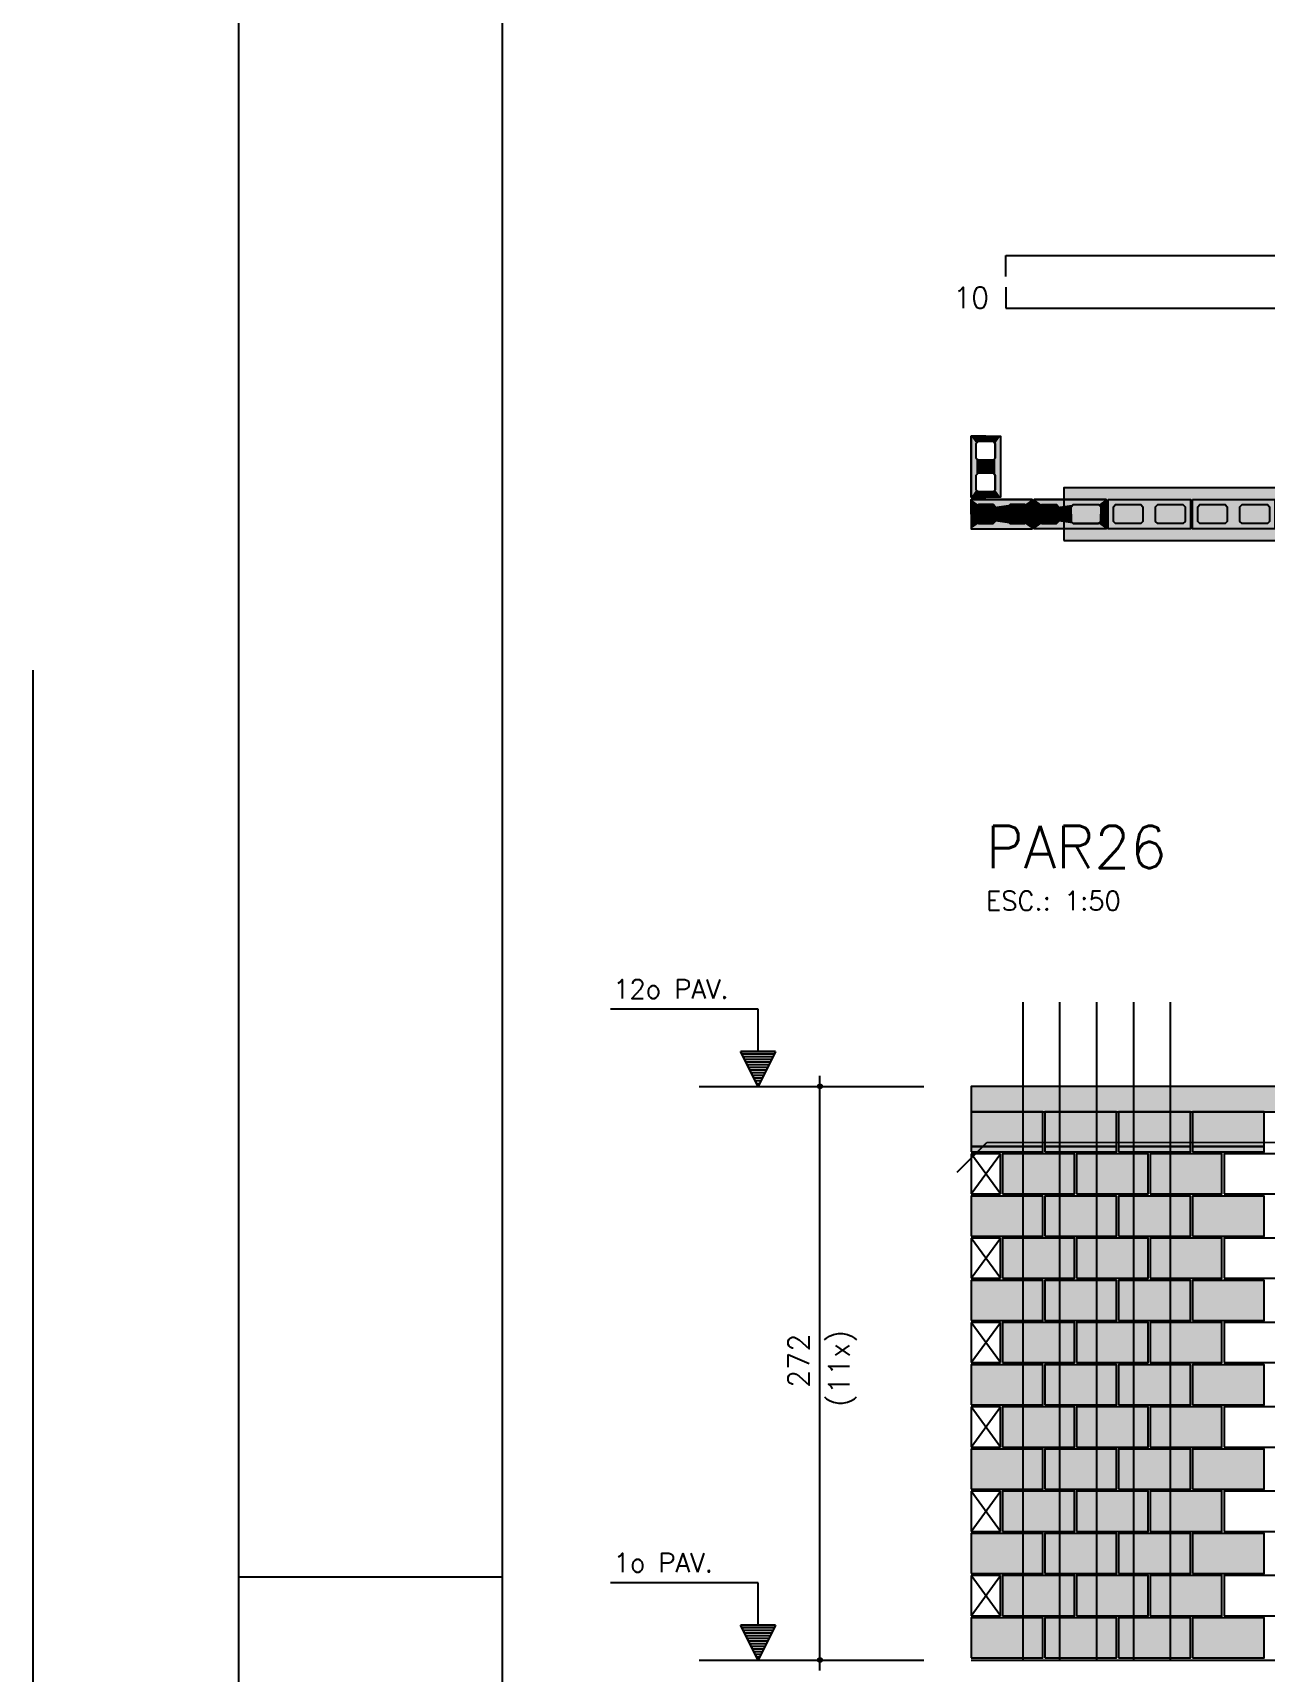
# Model space of a CAD drawing. Extents: x -2 to 121, y -2 to 61.
# Drawn here: x -1.95 to 9.74, y 13.95 to 29.49 of the extents above; entities that cross this region are included whole.
import ezdxf

# ---------------------------------------------------------------- set-up
doc = ezdxf.new("R2010")
doc.units = 0
doc.header["$MEASUREMENT"] = 0
doc.linetypes.add('ESTILO_TQS_0001', pattern=[0.45, 0.3, -0.15])
doc.linetypes.add('HIDDEN', pattern=[0.375, 0.25, -0.125])
doc.layers.get('Defpoints').update_dxf_attribs({"linetype": 'CONTINUOUS'})
for name, color, linetype in [('ARQ_FOLHA', 7, 'CONTINUOUS'), ('PENA_01', 1, 'CONTINUOUS'), ('PENA_02', 2, 'CONTINUOUS'), ('PENA_03', 3, 'CONTINUOUS'), ('PENA_05', 5, 'CONTINUOUS'), ('PENA_06', 6, 'CONTINUOUS'), ('PENA_09', 254, 'CONTINUOUS'), ('PENA_11', 252, 'CONTINUOUS'), ('PENA_21', 100, 'CONTINUOUS'), ('PENA_23', 50, 'CONTINUOUS'), ('PENA_27', 21, 'CONTINUOUS')]:
    doc.layers.add(name, color=color, linetype=linetype)
doc.styles.get("Standard").update_dxf_attribs({"font": 'ROMANS.SHX'})

msp = doc.modelspace()

# ---------------------------------------------------------------- linework, layer by layer
at = {"layer": 'ARQ_FOLHA', "color": 1}
msp.add_line((2.5, 14.847503), (0, 14.847503), dxfattribs=at)
for points in [[(0, -0.002497), (118.9, -0.002497), (118.9, 59.397503), (0, 59.397503)], [(2.5, 0.997503), (117.9, 0.997503), (117.9, 58.397503), (2.5, 58.397503)]]:
    msp.add_lwpolyline(points, close=True, dxfattribs=at)
at = {"layer": 'Defpoints', "color": 8, "linetype": 'HIDDEN', "ltscale": 100}
msp.add_lwpolyline([(-1.95, 60.947503), (-1.95, -1.552497), (120.85, -1.552497), (120.85, 60.947503)], close=True, dxfattribs=at)
at = {"layer": 'PENA_01', "linetype": 'Continuous'}
for p, q in [((4.369278, 19.501725), (6.500141, 19.501725)), ((6.947634, 18.931725), (7.627634, 18.931725)), ((7.647634, 18.931725), (8.327634, 18.931725)), ((8.347634, 18.931725), (9.027634, 18.931725)), ((9.047634, 18.931725), (9.727634, 18.931725)), ((4.369278, 14.061725), (6.500141, 14.061725))]:
    msp.add_line(p, q, dxfattribs=at)
at = {"layer": 'PENA_01', "linetype": 'ESTILO_TQS_0001'}
for points in [[(7.017785, 25.438774), (6.997785, 25.458774), (6.997785, 25.598774), (7.017785, 25.618774), (7.157785, 25.618774), (7.177785, 25.598774), (7.177785, 25.458774), (7.157785, 25.438774), (7.017785, 25.438774)], [(7.017785, 25.138774), (6.997785, 25.158774), (6.997785, 25.298774), (7.017785, 25.318774), (7.157785, 25.318774), (7.177785, 25.298774), (7.177785, 25.158774), (7.157785, 25.138774), (7.017785, 25.138774)], [(7.177785, 24.998694), (7.157785, 25.018694), (7.017785, 25.018694), (6.997785, 24.998694), (6.997785, 24.858694), (7.017785, 24.838694), (7.157785, 24.838694), (7.177785, 24.858694), (7.177785, 24.998694)], [(7.477785, 24.998694), (7.457785, 25.018694), (7.317785, 25.018694), (7.297785, 24.998694), (7.297785, 24.858694), (7.317785, 24.838694), (7.457785, 24.838694), (7.477785, 24.858694), (7.477785, 24.998694)]]:
    msp.add_lwpolyline(points, dxfattribs=at)
at = {"layer": 'PENA_01', "linetype": 'Continuous'}
for points in [[(7.617785, 25.018694), (7.757785, 25.018694), (7.777785, 24.998694), (7.777785, 24.858694), (7.757785, 24.838694), (7.617785, 24.838694), (7.597785, 24.858694), (7.597785, 24.998694), (7.617785, 25.018694)], [(7.917785, 25.018694), (8.157785, 25.018694), (8.177785, 24.998694), (8.177785, 24.858694), (8.157785, 24.838694), (7.917785, 24.838694), (7.897785, 24.858694), (7.897785, 24.998694), (7.917785, 25.018694)], [(8.297785, 24.998694), (8.317785, 25.018694), (8.557785, 25.018694), (8.577785, 24.998694), (8.577785, 24.858694), (8.557785, 24.838694), (8.317785, 24.838694), (8.297785, 24.858694), (8.297785, 24.998694)], [(8.697785, 24.998694), (8.717785, 25.018694), (8.957785, 25.018694), (8.977785, 24.998694), (8.977785, 24.858694), (8.957785, 24.838694), (8.717785, 24.838694), (8.697785, 24.858694), (8.697785, 24.998694)], [(9.097785, 24.998694), (9.117785, 25.018694), (9.357785, 25.018694), (9.377785, 24.998694), (9.377785, 24.858694), (9.357785, 24.838694), (9.117785, 24.838694), (9.097785, 24.858694), (9.097785, 24.998694)], [(9.497785, 24.998694), (9.517785, 25.018694), (9.757785, 25.018694), (9.777785, 24.998694), (9.777785, 24.858694), (9.757785, 24.838694), (9.517785, 24.838694), (9.497785, 24.858694), (9.497785, 24.998694)]]:
    msp.add_lwpolyline(points, dxfattribs=at)
at = {"layer": 'PENA_02', "linetype": 'Continuous'}
for p, q in [((7.227634, 18.861725), (6.947634, 18.861725)), ((6.947634, 18.861725), (6.947634, 18.481725)), ((7.227634, 18.481725), (7.227634, 18.861725)), ((6.947634, 18.481725), (7.227634, 18.481725)), ((7.227634, 18.061725), (6.947634, 18.061725)), ((6.947634, 18.061725), (6.947634, 17.681725)), ((7.227634, 17.681725), (7.227634, 18.061725)), ((6.947634, 17.681725), (7.227634, 17.681725)), ((7.227634, 17.261725), (6.947634, 17.261725)), ((6.947634, 17.261725), (6.947634, 16.881725)), ((7.227634, 16.881725), (7.227634, 17.261725)), ((6.947634, 16.881725), (7.227634, 16.881725)), ((7.227634, 16.461725), (6.947634, 16.461725)), ((6.947634, 16.461725), (6.947634, 16.081725)), ((7.227634, 16.081725), (7.227634, 16.461725)), ((6.947634, 16.081725), (7.227634, 16.081725)), ((7.227634, 15.661725), (6.947634, 15.661725)), ((6.947634, 15.661725), (6.947634, 15.281725)), ((7.227634, 15.281725), (7.227634, 15.661725)), ((6.947634, 15.281725), (7.227634, 15.281725)), ((7.227634, 14.861725), (6.947634, 14.861725)), ((6.947634, 14.861725), (6.947634, 14.481725)), ((7.227634, 14.481725), (7.227634, 14.861725)), ((6.947634, 14.481725), (7.227634, 14.481725)), ((6.947634, 14.061725), (28.727634, 14.061725))]:
    msp.add_line(p, q, dxfattribs=at)
for points in [[(6.947785, 25.088774), (6.947785, 25.668774), (7.227785, 25.668774), (7.227785, 25.088774), (6.947785, 25.088774)], [(7.527785, 25.068694), (6.947785, 25.068694), (6.947785, 24.788694), (7.527785, 24.788694), (7.527785, 25.068694)], [(7.547785, 25.068694), (8.227785, 25.068694), (8.227785, 24.788694), (7.547785, 24.788694), (7.547785, 25.068694)], [(8.247785, 25.068694), (9.027785, 25.068694), (9.027785, 24.788694), (8.247785, 24.788694), (8.247785, 25.068694)], [(9.047785, 25.068694), (9.827785, 25.068694), (9.827785, 24.788694), (9.047785, 24.788694), (9.047785, 25.068694)], [(6.947634, 19.261725), (28.727634, 19.261725), (28.727634, 19.501725), (6.947634, 19.501725), (6.947634, 19.261725)], [(6.947634, 18.881725), (7.627634, 18.881725), (7.627634, 19.261725), (6.947634, 19.261725), (6.947634, 18.881725)], [(7.647634, 18.881725), (8.327634, 18.881725), (8.327634, 19.261725), (7.647634, 19.261725), (7.647634, 18.881725)], [(8.347634, 18.881725), (9.027634, 18.881725), (9.027634, 19.261725), (8.347634, 19.261725), (8.347634, 18.881725)], [(9.047634, 18.881725), (9.727634, 18.881725), (9.727634, 19.261725), (9.047634, 19.261725), (9.047634, 18.881725)], [(7.247634, 18.481725), (7.927634, 18.481725), (7.927634, 18.861725), (7.247634, 18.861725), (7.247634, 18.481725)], [(7.947634, 18.481725), (8.627634, 18.481725), (8.627634, 18.861725), (7.947634, 18.861725), (7.947634, 18.481725)], [(8.647634, 18.481725), (9.327634, 18.481725), (9.327634, 18.861725), (8.647634, 18.861725), (8.647634, 18.481725)], [(9.347634, 18.481725), (10.127634, 18.481725), (10.127634, 18.861725), (9.347634, 18.861725), (9.347634, 18.481725)], [(6.947634, 18.081725), (7.627634, 18.081725), (7.627634, 18.461725), (6.947634, 18.461725), (6.947634, 18.081725)], [(7.647634, 18.081725), (8.327634, 18.081725), (8.327634, 18.461725), (7.647634, 18.461725), (7.647634, 18.081725)], [(8.347634, 18.081725), (9.027634, 18.081725), (9.027634, 18.461725), (8.347634, 18.461725), (8.347634, 18.081725)], [(9.047634, 18.081725), (9.727634, 18.081725), (9.727634, 18.461725), (9.047634, 18.461725), (9.047634, 18.081725)], [(7.247634, 17.681725), (7.927634, 17.681725), (7.927634, 18.061725), (7.247634, 18.061725), (7.247634, 17.681725)], [(7.947634, 17.681725), (8.627634, 17.681725), (8.627634, 18.061725), (7.947634, 18.061725), (7.947634, 17.681725)], [(8.647634, 17.681725), (9.327634, 17.681725), (9.327634, 18.061725), (8.647634, 18.061725), (8.647634, 17.681725)], [(9.347634, 17.681725), (10.127634, 17.681725), (10.127634, 18.061725), (9.347634, 18.061725), (9.347634, 17.681725)], [(6.947634, 17.281725), (7.627634, 17.281725), (7.627634, 17.661725), (6.947634, 17.661725), (6.947634, 17.281725)], [(7.647634, 17.281725), (8.327634, 17.281725), (8.327634, 17.661725), (7.647634, 17.661725), (7.647634, 17.281725)], [(8.347634, 17.281725), (9.027634, 17.281725), (9.027634, 17.661725), (8.347634, 17.661725), (8.347634, 17.281725)], [(9.047634, 17.281725), (9.727634, 17.281725), (9.727634, 17.661725), (9.047634, 17.661725), (9.047634, 17.281725)], [(7.247634, 16.881725), (7.927634, 16.881725), (7.927634, 17.261725), (7.247634, 17.261725), (7.247634, 16.881725)], [(7.947634, 16.881725), (8.627634, 16.881725), (8.627634, 17.261725), (7.947634, 17.261725), (7.947634, 16.881725)], [(8.647634, 16.881725), (9.327634, 16.881725), (9.327634, 17.261725), (8.647634, 17.261725), (8.647634, 16.881725)], [(9.347634, 16.881725), (10.127634, 16.881725), (10.127634, 17.261725), (9.347634, 17.261725), (9.347634, 16.881725)], [(6.947634, 16.481725), (7.627634, 16.481725), (7.627634, 16.861725), (6.947634, 16.861725), (6.947634, 16.481725)], [(7.647634, 16.481725), (8.327634, 16.481725), (8.327634, 16.861725), (7.647634, 16.861725), (7.647634, 16.481725)], [(8.347634, 16.481725), (9.027634, 16.481725), (9.027634, 16.861725), (8.347634, 16.861725), (8.347634, 16.481725)], [(9.047634, 16.481725), (9.727634, 16.481725), (9.727634, 16.861725), (9.047634, 16.861725), (9.047634, 16.481725)], [(7.247634, 16.081725), (7.927634, 16.081725), (7.927634, 16.461725), (7.247634, 16.461725), (7.247634, 16.081725)], [(7.947634, 16.081725), (8.627634, 16.081725), (8.627634, 16.461725), (7.947634, 16.461725), (7.947634, 16.081725)], [(8.647634, 16.081725), (9.327634, 16.081725), (9.327634, 16.461725), (8.647634, 16.461725), (8.647634, 16.081725)], [(9.347634, 16.081725), (10.127634, 16.081725), (10.127634, 16.461725), (9.347634, 16.461725), (9.347634, 16.081725)], [(6.947634, 15.681725), (7.627634, 15.681725), (7.627634, 16.061725), (6.947634, 16.061725), (6.947634, 15.681725)], [(7.647634, 15.681725), (8.327634, 15.681725), (8.327634, 16.061725), (7.647634, 16.061725), (7.647634, 15.681725)], [(8.347634, 15.681725), (9.027634, 15.681725), (9.027634, 16.061725), (8.347634, 16.061725), (8.347634, 15.681725)], [(9.047634, 15.681725), (9.727634, 15.681725), (9.727634, 16.061725), (9.047634, 16.061725), (9.047634, 15.681725)], [(7.247634, 15.281725), (7.927634, 15.281725), (7.927634, 15.661725), (7.247634, 15.661725), (7.247634, 15.281725)], [(7.947634, 15.281725), (8.627634, 15.281725), (8.627634, 15.661725), (7.947634, 15.661725), (7.947634, 15.281725)], [(8.647634, 15.281725), (9.327634, 15.281725), (9.327634, 15.661725), (8.647634, 15.661725), (8.647634, 15.281725)], [(9.347634, 15.281725), (10.127634, 15.281725), (10.127634, 15.661725), (9.347634, 15.661725), (9.347634, 15.281725)], [(6.947634, 14.881725), (7.627634, 14.881725), (7.627634, 15.261725), (6.947634, 15.261725), (6.947634, 14.881725)], [(7.647634, 14.881725), (8.327634, 14.881725), (8.327634, 15.261725), (7.647634, 15.261725), (7.647634, 14.881725)], [(8.347634, 14.881725), (9.027634, 14.881725), (9.027634, 15.261725), (8.347634, 15.261725), (8.347634, 14.881725)], [(9.047634, 14.881725), (9.727634, 14.881725), (9.727634, 15.261725), (9.047634, 15.261725), (9.047634, 14.881725)], [(7.247634, 14.481725), (7.927634, 14.481725), (7.927634, 14.861725), (7.247634, 14.861725), (7.247634, 14.481725)], [(7.947634, 14.481725), (8.627634, 14.481725), (8.627634, 14.861725), (7.947634, 14.861725), (7.947634, 14.481725)], [(8.647634, 14.481725), (9.327634, 14.481725), (9.327634, 14.861725), (8.647634, 14.861725), (8.647634, 14.481725)], [(9.347634, 14.481725), (10.127634, 14.481725), (10.127634, 14.861725), (9.347634, 14.861725), (9.347634, 14.481725)], [(6.947634, 14.081725), (7.627634, 14.081725), (7.627634, 14.461725), (6.947634, 14.461725), (6.947634, 14.081725)], [(7.647634, 14.081725), (8.327634, 14.081725), (8.327634, 14.461725), (7.647634, 14.461725), (7.647634, 14.081725)], [(8.347634, 14.081725), (9.027634, 14.081725), (9.027634, 14.461725), (8.347634, 14.461725), (8.347634, 14.081725)], [(9.047634, 14.081725), (9.727634, 14.081725), (9.727634, 14.461725), (9.047634, 14.461725), (9.047634, 14.081725)]]:
    msp.add_lwpolyline(points, dxfattribs=at)
for centre, radius in [((5.515424, 19.501725), 0.02), ((5.515424, 19.501725), 0.01), ((5.515424, 14.061725), 0.02), ((5.515424, 14.061725), 0.01)]:
    msp.add_circle(centre, radius, dxfattribs=at)
at = {"layer": 'PENA_03', "linetype": 'Continuous'}
for p, q in [((4.928276, 20.233591), (3.528276, 20.233591)), ((4.928276, 19.833591), (4.928276, 20.233591)), ((4.929676, 19.833591), (4.929676, 20.234991)), ((4.928976, 19.501725), (4.763044, 19.833591)), ((4.763044, 19.833591), (4.928276, 19.833591)), ((4.928976, 19.504847), (4.7653, 19.832199)), ((5.092652, 19.832199), (4.7653, 19.832199)), ((5.082145, 19.808063), (4.775807, 19.808063)), ((5.069381, 19.782535), (4.788572, 19.782535)), ((5.056617, 19.757007), (4.801336, 19.757007)), ((5.094909, 19.833591), (4.928976, 19.501725)), ((5.092652, 19.8322), (4.928976, 19.504847)), ((4.929676, 19.833591), (5.094909, 19.833591)), ((5.043852, 19.731479), (4.8141, 19.731479)), ((5.031088, 19.70595), (4.826864, 19.70595)), ((5.018324, 19.680422), (4.839628, 19.680422)), ((5.00556, 19.654894), (4.852392, 19.654894)), ((4.992796, 19.629366), (4.865156, 19.629366)), ((4.980032, 19.603838), (4.87792, 19.603838)), ((5.515424, 13.961193), (5.515424, 19.601725)), ((4.967268, 19.57831), (4.890684, 19.57831)), ((4.954504, 19.552781), (4.903448, 19.552781)), ((4.94174, 19.527253), (4.916212, 19.527253)), ((6.947634, 18.481725), (7.227634, 18.861725)), ((7.227634, 18.481725), (6.947634, 18.861725)), ((6.947634, 17.681725), (7.227634, 18.061725)), ((7.227634, 17.681725), (6.947634, 18.061725)), ((6.947634, 16.881725), (7.227634, 17.261725)), ((7.227634, 16.881725), (6.947634, 17.261725)), ((6.947634, 16.081725), (7.227634, 16.461725)), ((7.227634, 16.081725), (6.947634, 16.461725)), ((6.947634, 15.281725), (7.227634, 15.661725)), ((7.227634, 15.281725), (6.947634, 15.661725)), ((4.928276, 14.793591), (3.528276, 14.793591)), ((4.928276, 14.393591), (4.928276, 14.793591)), ((4.929676, 14.393591), (4.929676, 14.794991)), ((6.947634, 14.481725), (7.227634, 14.861725)), ((7.227634, 14.481725), (6.947634, 14.861725)), ((4.928976, 14.061725), (4.763044, 14.393591)), ((4.763044, 14.393591), (4.928276, 14.393591)), ((4.928976, 14.064847), (4.7653, 14.392199)), ((5.092652, 14.392199), (4.7653, 14.392199)), ((5.082145, 14.368063), (4.775807, 14.368063)), ((5.069381, 14.342535), (4.788572, 14.342535)), ((5.056617, 14.317007), (4.801336, 14.317007)), ((5.094909, 14.393591), (4.928976, 14.061725)), ((5.092652, 14.3922), (4.928976, 14.064847)), ((4.929676, 14.393591), (5.094909, 14.393591)), ((5.043852, 14.291479), (4.8141, 14.291479)), ((5.031088, 14.26595), (4.826864, 14.26595)), ((5.018324, 14.240422), (4.839628, 14.240422)), ((5.00556, 14.214894), (4.852392, 14.214894)), ((4.992796, 14.189366), (4.865156, 14.189366)), ((4.980032, 14.163838), (4.87792, 14.163838)), ((4.967268, 14.13831), (4.890684, 14.13831)), ((4.954504, 14.112781), (4.903448, 14.112781)), ((4.94174, 14.087253), (4.916212, 14.087253))]:
    msp.add_line(p, q, dxfattribs=at)
for points in [[(7.157785, 25.018694), (7.177785, 24.998694), (7.177785, 24.858694), (7.157785, 24.838694), (7.017785, 24.838694), (6.997785, 24.858694), (6.997785, 24.998694), (7.017785, 25.018694), (7.157785, 25.018694)], [(7.457785, 25.018694), (7.477785, 24.998694), (7.477785, 24.858694), (7.457785, 24.838694), (7.317785, 24.838694), (7.297785, 24.858694), (7.297785, 24.998694), (7.317785, 25.018694), (7.457785, 25.018694)], [(7.757913, 25.018694), (7.777913, 24.998694), (7.777913, 24.858694), (7.757913, 24.838694), (7.617913, 24.838694), (7.597913, 24.858694), (7.597913, 24.998694), (7.617913, 25.018694), (7.757913, 25.018694)]]:
    msp.add_lwpolyline(points, dxfattribs=at)
for centre in [(7.087785, 24.928694), (7.387785, 24.928694), (7.687913, 24.928694)]:
    msp.add_circle(centre, 0.04, dxfattribs=at)
for points in [[(7.127785, 24.928694), (7.067785, 24.963335), (7.050197, 24.942375)], [(7.127785, 24.928694), (7.050197, 24.942375), (7.050197, 24.915013)], [(7.127785, 24.928694), (7.050197, 24.915013), (7.067785, 24.894053)], [(7.127785, 24.928694), (7.094731, 24.968086), (7.067785, 24.963335)], [(7.127785, 24.928694), (7.067785, 24.894053), (7.094731, 24.889302)], [(7.127785, 24.928694), (7.118427, 24.954405), (7.094731, 24.968086)], [(7.127785, 24.928694), (7.094731, 24.889302), (7.118427, 24.902982)], [(7.127785, 24.928694), (7.118427, 24.902982), (7.127785, 24.928694)], [(7.427785, 24.928694), (7.367785, 24.963335), (7.350197, 24.942375)], [(7.427785, 24.928694), (7.350197, 24.942375), (7.350197, 24.915013)], [(7.427785, 24.928694), (7.350197, 24.915013), (7.367785, 24.894053)], [(7.427785, 24.928694), (7.394731, 24.968086), (7.367785, 24.963335)], [(7.427785, 24.928694), (7.367785, 24.894053), (7.394731, 24.889302)], [(7.427785, 24.928694), (7.418427, 24.954405), (7.394731, 24.968086)], [(7.427785, 24.928694), (7.394731, 24.889302), (7.418427, 24.902982)], [(7.427785, 24.928694), (7.418427, 24.902982), (7.427785, 24.928694)], [(7.727913, 24.928694), (7.667913, 24.963335), (7.650325, 24.942375)], [(7.727913, 24.928694), (7.650325, 24.942375), (7.650325, 24.915013)], [(7.727913, 24.928694), (7.650325, 24.915013), (7.667913, 24.894053)], [(7.727913, 24.928694), (7.694859, 24.968086), (7.667913, 24.963335)], [(7.727913, 24.928694), (7.667913, 24.894053), (7.694859, 24.889302)], [(7.727913, 24.928694), (7.718555, 24.954405), (7.694859, 24.968086)], [(7.727913, 24.928694), (7.694859, 24.889302), (7.718555, 24.902982)], [(7.727913, 24.928694), (7.718555, 24.902982), (7.727913, 24.928694)]]:
    msp.add_solid(points, dxfattribs=at)
at = {"layer": 'PENA_05', "linetype": 'Continuous'}
for p, q in [((7.277785, 27.180293), (7.277785, 27.380293)), ((7.277785, 27.380293), (18.987785, 27.380293)), ((7.277785, 27.080293), (7.277785, 26.880293)), ((7.277785, 26.880293), (18.987785, 26.880293)), ((6.815821, 18.688153), (7.098664, 18.970996)), ((7.098664, 18.970996), (18.773652, 18.971421))]:
    msp.add_line(p, q, dxfattribs=at)
for points in [[(7.437634, 20.301725), (7.437634, 14.061725)], [(7.787634, 20.301725), (7.787634, 14.061725)], [(8.137634, 20.301725), (8.137634, 14.061725)], [(8.487634, 20.301725), (8.487634, 14.061725)], [(8.837634, 20.301725), (8.837634, 14.061725)]]:
    msp.add_lwpolyline(points, dxfattribs=at)
at = {"layer": 'PENA_09', "linetype": 'Continuous'}
for points in [[(6.947634, 18.931725), (7.627634, 18.931725), (7.627634, 19.261725), (6.947634, 19.261725), (6.947634, 18.931725)], [(7.647634, 18.931725), (8.327634, 18.931725), (8.327634, 19.261725), (7.647634, 19.261725), (7.647634, 18.931725)], [(8.347634, 18.931725), (9.027634, 18.931725), (9.027634, 19.261725), (8.347634, 19.261725), (8.347634, 18.931725)], [(9.047634, 18.931725), (9.727634, 18.931725), (9.727634, 19.261725), (9.047634, 19.261725), (9.047634, 18.931725)]]:
    msp.add_lwpolyline(points, dxfattribs=at)
for points in [[(6.947634, 18.931725), (7.627634, 18.931725), (7.627634, 19.261725)], [(6.947634, 18.931725), (7.627634, 19.261725), (6.947634, 19.261725)], [(6.947634, 18.931725), (6.947634, 19.261725), (6.947634, 18.931725)], [(7.647634, 18.931725), (8.327634, 18.931725), (8.327634, 19.261725)], [(7.647634, 18.931725), (8.327634, 19.261725), (7.647634, 19.261725)], [(7.647634, 18.931725), (7.647634, 19.261725), (7.647634, 18.931725)], [(8.347634, 18.931725), (9.027634, 18.931725), (9.027634, 19.261725)], [(8.347634, 18.931725), (9.027634, 19.261725), (8.347634, 19.261725)], [(8.347634, 18.931725), (8.347634, 19.261725), (8.347634, 18.931725)], [(9.047634, 18.931725), (9.727634, 18.931725), (9.727634, 19.261725)], [(9.047634, 18.931725), (9.727634, 19.261725), (9.047634, 19.261725)], [(9.047634, 18.931725), (9.047634, 19.261725), (9.047634, 18.931725)]]:
    msp.add_solid(points, dxfattribs=at)
at = {"layer": 'PENA_11', "linetype": 'Continuous'}
for points in [[(7.157785, 25.018694), (7.017785, 24.838694), (6.997785, 24.858694)], [(7.157785, 25.018694), (6.997785, 24.858694), (6.997785, 24.998694)], [(7.157785, 25.018694), (6.997785, 24.998694), (7.017785, 25.018694)], [(7.157785, 25.018694), (7.157785, 24.838694), (7.017785, 24.838694)], [(7.157785, 25.018694), (7.017785, 25.018694), (7.157785, 25.018694)], [(7.157785, 25.018694), (7.177785, 24.998694), (7.177785, 24.858694)], [(7.157785, 25.018694), (7.177785, 24.858694), (7.157785, 24.838694)], [(7.457785, 25.018694), (7.317785, 24.838694), (7.297785, 24.858694)], [(7.457785, 25.018694), (7.297785, 24.858694), (7.297785, 24.998694)], [(7.457785, 25.018694), (7.297785, 24.998694), (7.317785, 25.018694)], [(7.457785, 25.018694), (7.457785, 24.838694), (7.317785, 24.838694)], [(7.457785, 25.018694), (7.317785, 25.018694), (7.457785, 25.018694)], [(7.457785, 25.018694), (7.477785, 24.998694), (7.477785, 24.858694)], [(7.457785, 25.018694), (7.477785, 24.858694), (7.457785, 24.838694)], [(7.757913, 25.018694), (7.617913, 24.838694), (7.597913, 24.858694)], [(7.757913, 25.018694), (7.597913, 24.858694), (7.597913, 24.998694)], [(7.757913, 25.018694), (7.597913, 24.998694), (7.617913, 25.018694)], [(7.757913, 25.018694), (7.757913, 24.838694), (7.617913, 24.838694)], [(7.757913, 25.018694), (7.617913, 25.018694), (7.757913, 25.018694)], [(7.757913, 25.018694), (7.777913, 24.998694), (7.777913, 24.858694)], [(7.757913, 25.018694), (7.777913, 24.858694), (7.757913, 24.838694)], [(6.947634, 19.261725), (28.727634, 19.261725), (28.727634, 19.501725)], [(6.947634, 19.261725), (28.727634, 19.501725), (6.947634, 19.501725)], [(6.947634, 19.261725), (6.947634, 19.501725), (6.947634, 19.261725)]]:
    msp.add_solid(points, dxfattribs=at)
at = {"layer": 'PENA_21', "linetype": 'Continuous'}
for points in [[(7.547785, 24.928694), (7.597785, 24.928694), (7.597785, 24.998694), (7.617785, 25.018694), (7.757785, 25.018694), (7.777785, 24.998694), (7.777785, 24.928694), (7.897785, 24.928694), (7.897785, 24.998694), (7.917785, 25.018694), (8.157785, 25.018694), (8.177785, 24.998694), (8.177785, 24.928694), (8.227785, 24.928694), (8.227785, 25.068694), (7.547785, 25.068694), (7.547785, 24.928694)], [(7.547785, 24.928694), (7.597785, 24.928694), (7.597785, 24.858694), (7.617785, 24.838694), (7.757785, 24.838694), (7.777785, 24.858694), (7.777785, 24.928694), (7.897785, 24.928694), (7.897785, 24.858694), (7.917785, 24.838694), (8.157785, 24.838694), (8.177785, 24.858694), (8.177785, 24.928694), (8.227785, 24.928694), (8.227785, 24.788694), (7.547785, 24.788694), (7.547785, 24.928694)], [(6.947634, 18.881725), (7.627634, 18.881725), (7.627634, 18.931725), (6.947634, 18.931725), (6.947634, 18.881725)], [(7.247634, 18.481725), (7.927634, 18.481725), (7.927634, 18.861725), (7.247634, 18.861725), (7.247634, 18.481725)], [(7.647634, 18.881725), (8.327634, 18.881725), (8.327634, 18.931725), (7.647634, 18.931725), (7.647634, 18.881725)], [(7.947634, 18.481725), (8.627634, 18.481725), (8.627634, 18.861725), (7.947634, 18.861725), (7.947634, 18.481725)], [(8.347634, 18.881725), (9.027634, 18.881725), (9.027634, 18.931725), (8.347634, 18.931725), (8.347634, 18.881725)], [(8.647634, 18.481725), (9.327634, 18.481725), (9.327634, 18.861725), (8.647634, 18.861725), (8.647634, 18.481725)], [(9.047634, 18.881725), (9.727634, 18.881725), (9.727634, 18.931725), (9.047634, 18.931725), (9.047634, 18.881725)], [(6.947634, 18.081725), (7.627634, 18.081725), (7.627634, 18.461725), (6.947634, 18.461725), (6.947634, 18.081725)], [(7.647634, 18.081725), (8.327634, 18.081725), (8.327634, 18.461725), (7.647634, 18.461725), (7.647634, 18.081725)], [(8.347634, 18.081725), (9.027634, 18.081725), (9.027634, 18.461725), (8.347634, 18.461725), (8.347634, 18.081725)], [(9.047634, 18.081725), (9.727634, 18.081725), (9.727634, 18.461725), (9.047634, 18.461725), (9.047634, 18.081725)], [(7.247634, 17.681725), (7.927634, 17.681725), (7.927634, 18.061725), (7.247634, 18.061725), (7.247634, 17.681725)], [(7.947634, 17.681725), (8.627634, 17.681725), (8.627634, 18.061725), (7.947634, 18.061725), (7.947634, 17.681725)], [(8.647634, 17.681725), (9.327634, 17.681725), (9.327634, 18.061725), (8.647634, 18.061725), (8.647634, 17.681725)], [(6.947634, 17.281725), (7.627634, 17.281725), (7.627634, 17.661725), (6.947634, 17.661725), (6.947634, 17.281725)], [(7.647634, 17.281725), (8.327634, 17.281725), (8.327634, 17.661725), (7.647634, 17.661725), (7.647634, 17.281725)], [(8.347634, 17.281725), (9.027634, 17.281725), (9.027634, 17.661725), (8.347634, 17.661725), (8.347634, 17.281725)], [(9.047634, 17.281725), (9.727634, 17.281725), (9.727634, 17.661725), (9.047634, 17.661725), (9.047634, 17.281725)], [(7.247634, 16.881725), (7.927634, 16.881725), (7.927634, 17.261725), (7.247634, 17.261725), (7.247634, 16.881725)], [(7.947634, 16.881725), (8.627634, 16.881725), (8.627634, 17.261725), (7.947634, 17.261725), (7.947634, 16.881725)], [(8.647634, 16.881725), (9.327634, 16.881725), (9.327634, 17.261725), (8.647634, 17.261725), (8.647634, 16.881725)], [(6.947634, 16.481725), (7.627634, 16.481725), (7.627634, 16.861725), (6.947634, 16.861725), (6.947634, 16.481725)], [(7.647634, 16.481725), (8.327634, 16.481725), (8.327634, 16.861725), (7.647634, 16.861725), (7.647634, 16.481725)], [(8.347634, 16.481725), (9.027634, 16.481725), (9.027634, 16.861725), (8.347634, 16.861725), (8.347634, 16.481725)], [(9.047634, 16.481725), (9.727634, 16.481725), (9.727634, 16.861725), (9.047634, 16.861725), (9.047634, 16.481725)], [(7.247634, 16.081725), (7.927634, 16.081725), (7.927634, 16.461725), (7.247634, 16.461725), (7.247634, 16.081725)], [(7.947634, 16.081725), (8.627634, 16.081725), (8.627634, 16.461725), (7.947634, 16.461725), (7.947634, 16.081725)], [(8.647634, 16.081725), (9.327634, 16.081725), (9.327634, 16.461725), (8.647634, 16.461725), (8.647634, 16.081725)], [(6.947634, 15.681725), (7.627634, 15.681725), (7.627634, 16.061725), (6.947634, 16.061725), (6.947634, 15.681725)], [(7.647634, 15.681725), (8.327634, 15.681725), (8.327634, 16.061725), (7.647634, 16.061725), (7.647634, 15.681725)], [(8.347634, 15.681725), (9.027634, 15.681725), (9.027634, 16.061725), (8.347634, 16.061725), (8.347634, 15.681725)], [(9.047634, 15.681725), (9.727634, 15.681725), (9.727634, 16.061725), (9.047634, 16.061725), (9.047634, 15.681725)], [(7.247634, 15.281725), (7.927634, 15.281725), (7.927634, 15.661725), (7.247634, 15.661725), (7.247634, 15.281725)], [(7.947634, 15.281725), (8.627634, 15.281725), (8.627634, 15.661725), (7.947634, 15.661725), (7.947634, 15.281725)], [(8.647634, 15.281725), (9.327634, 15.281725), (9.327634, 15.661725), (8.647634, 15.661725), (8.647634, 15.281725)], [(6.947634, 14.881725), (7.627634, 14.881725), (7.627634, 15.261725), (6.947634, 15.261725), (6.947634, 14.881725)], [(7.647634, 14.881725), (8.327634, 14.881725), (8.327634, 15.261725), (7.647634, 15.261725), (7.647634, 14.881725)], [(8.347634, 14.881725), (9.027634, 14.881725), (9.027634, 15.261725), (8.347634, 15.261725), (8.347634, 14.881725)], [(9.047634, 14.881725), (9.727634, 14.881725), (9.727634, 15.261725), (9.047634, 15.261725), (9.047634, 14.881725)], [(7.247634, 14.481725), (7.927634, 14.481725), (7.927634, 14.861725), (7.247634, 14.861725), (7.247634, 14.481725)], [(7.947634, 14.481725), (8.627634, 14.481725), (8.627634, 14.861725), (7.947634, 14.861725), (7.947634, 14.481725)], [(8.647634, 14.481725), (9.327634, 14.481725), (9.327634, 14.861725), (8.647634, 14.861725), (8.647634, 14.481725)], [(6.947634, 14.081725), (7.627634, 14.081725), (7.627634, 14.461725), (6.947634, 14.461725), (6.947634, 14.081725)], [(7.647634, 14.081725), (8.327634, 14.081725), (8.327634, 14.461725), (7.647634, 14.461725), (7.647634, 14.081725)], [(8.347634, 14.081725), (9.027634, 14.081725), (9.027634, 14.461725), (8.347634, 14.461725), (8.347634, 14.081725)], [(9.047634, 14.081725), (9.727634, 14.081725), (9.727634, 14.461725), (9.047634, 14.461725), (9.047634, 14.081725)]]:
    msp.add_lwpolyline(points, dxfattribs=at)
for points in [[(8.227785, 25.068694), (7.547785, 25.068694), (7.617785, 25.018694)], [(7.547785, 25.068694), (7.547785, 24.928694), (7.597785, 24.928694)], [(7.547785, 25.068694), (7.597785, 24.928694), (7.597785, 24.998694)], [(7.547785, 25.068694), (7.597785, 24.998694), (7.617785, 25.018694)], [(8.227785, 25.068694), (7.617785, 25.018694), (7.757785, 25.018694)], [(8.227785, 25.068694), (7.757785, 25.018694), (7.777785, 24.998694)], [(8.227785, 25.068694), (7.777785, 24.998694), (7.917785, 25.018694)], [(8.227785, 25.068694), (7.917785, 25.018694), (8.157785, 25.018694)], [(8.227785, 25.068694), (8.157785, 25.018694), (8.177785, 24.998694)], [(8.227785, 25.068694), (8.177785, 24.998694), (8.227785, 24.928694)], [(7.547785, 24.788694), (7.547785, 24.928694), (7.597785, 24.928694)], [(7.547785, 24.788694), (7.597785, 24.928694), (7.597785, 24.858694)], [(7.777785, 24.998694), (7.897785, 24.998694), (7.917785, 25.018694)], [(7.777785, 24.998694), (7.777785, 24.928694), (7.897785, 24.928694)], [(7.777785, 24.998694), (7.897785, 24.928694), (7.897785, 24.998694)], [(7.777785, 24.858694), (7.777785, 24.928694), (7.897785, 24.928694)], [(7.777785, 24.858694), (7.897785, 24.928694), (7.897785, 24.858694)], [(8.227785, 24.928694), (8.177785, 24.998694), (8.177785, 24.928694)], [(8.227785, 24.788694), (8.177785, 24.858694), (8.227785, 24.928694)], [(8.227785, 24.928694), (8.177785, 24.858694), (8.177785, 24.928694)], [(7.547785, 24.788694), (7.597785, 24.858694), (7.617785, 24.838694)], [(8.227785, 24.788694), (7.547785, 24.788694), (7.617785, 24.838694)], [(8.227785, 24.788694), (7.617785, 24.838694), (7.757785, 24.838694)], [(8.227785, 24.788694), (7.757785, 24.838694), (7.777785, 24.858694)], [(8.227785, 24.788694), (7.777785, 24.858694), (7.917785, 24.838694)], [(7.777785, 24.858694), (7.897785, 24.858694), (7.917785, 24.838694)], [(8.227785, 24.788694), (7.917785, 24.838694), (8.157785, 24.838694)], [(8.227785, 24.788694), (8.157785, 24.838694), (8.177785, 24.858694)], [(6.947634, 18.881725), (7.627634, 18.881725), (7.627634, 18.931725)], [(6.947634, 18.881725), (7.627634, 18.931725), (6.947634, 18.931725)], [(6.947634, 18.881725), (6.947634, 18.931725), (6.947634, 18.881725)], [(7.247634, 18.481725), (7.927634, 18.481725), (7.927634, 18.861725)], [(7.247634, 18.481725), (7.927634, 18.861725), (7.247634, 18.861725)], [(7.247634, 18.481725), (7.247634, 18.861725), (7.247634, 18.481725)], [(7.647634, 18.881725), (8.327634, 18.881725), (8.327634, 18.931725)], [(7.647634, 18.881725), (8.327634, 18.931725), (7.647634, 18.931725)], [(7.647634, 18.881725), (7.647634, 18.931725), (7.647634, 18.881725)], [(7.947634, 18.481725), (8.627634, 18.481725), (8.627634, 18.861725)], [(7.947634, 18.481725), (8.627634, 18.861725), (7.947634, 18.861725)], [(7.947634, 18.481725), (7.947634, 18.861725), (7.947634, 18.481725)], [(8.347634, 18.881725), (9.027634, 18.881725), (9.027634, 18.931725)], [(8.347634, 18.881725), (9.027634, 18.931725), (8.347634, 18.931725)], [(8.347634, 18.881725), (8.347634, 18.931725), (8.347634, 18.881725)], [(8.647634, 18.481725), (9.327634, 18.481725), (9.327634, 18.861725)], [(8.647634, 18.481725), (9.327634, 18.861725), (8.647634, 18.861725)], [(8.647634, 18.481725), (8.647634, 18.861725), (8.647634, 18.481725)], [(9.047634, 18.881725), (9.727634, 18.881725), (9.727634, 18.931725)], [(9.047634, 18.881725), (9.727634, 18.931725), (9.047634, 18.931725)], [(9.047634, 18.881725), (9.047634, 18.931725), (9.047634, 18.881725)], [(6.947634, 18.081725), (7.627634, 18.081725), (7.627634, 18.461725)], [(6.947634, 18.081725), (7.627634, 18.461725), (6.947634, 18.461725)], [(6.947634, 18.081725), (6.947634, 18.461725), (6.947634, 18.081725)], [(7.647634, 18.081725), (8.327634, 18.081725), (8.327634, 18.461725)], [(7.647634, 18.081725), (8.327634, 18.461725), (7.647634, 18.461725)], [(7.647634, 18.081725), (7.647634, 18.461725), (7.647634, 18.081725)], [(8.347634, 18.081725), (9.027634, 18.081725), (9.027634, 18.461725)], [(8.347634, 18.081725), (9.027634, 18.461725), (8.347634, 18.461725)], [(8.347634, 18.081725), (8.347634, 18.461725), (8.347634, 18.081725)], [(9.047634, 18.081725), (9.727634, 18.081725), (9.727634, 18.461725)], [(9.047634, 18.081725), (9.727634, 18.461725), (9.047634, 18.461725)], [(9.047634, 18.081725), (9.047634, 18.461725), (9.047634, 18.081725)], [(7.247634, 17.681725), (7.927634, 17.681725), (7.927634, 18.061725)], [(7.247634, 17.681725), (7.927634, 18.061725), (7.247634, 18.061725)], [(7.247634, 17.681725), (7.247634, 18.061725), (7.247634, 17.681725)], [(7.947634, 17.681725), (8.627634, 17.681725), (8.627634, 18.061725)], [(7.947634, 17.681725), (8.627634, 18.061725), (7.947634, 18.061725)], [(7.947634, 17.681725), (7.947634, 18.061725), (7.947634, 17.681725)], [(8.647634, 17.681725), (9.327634, 17.681725), (9.327634, 18.061725)], [(8.647634, 17.681725), (9.327634, 18.061725), (8.647634, 18.061725)], [(8.647634, 17.681725), (8.647634, 18.061725), (8.647634, 17.681725)], [(6.947634, 17.281725), (7.627634, 17.281725), (7.627634, 17.661725)], [(6.947634, 17.281725), (7.627634, 17.661725), (6.947634, 17.661725)], [(6.947634, 17.281725), (6.947634, 17.661725), (6.947634, 17.281725)], [(7.647634, 17.281725), (8.327634, 17.281725), (8.327634, 17.661725)], [(7.647634, 17.281725), (8.327634, 17.661725), (7.647634, 17.661725)], [(7.647634, 17.281725), (7.647634, 17.661725), (7.647634, 17.281725)], [(8.347634, 17.281725), (9.027634, 17.281725), (9.027634, 17.661725)], [(8.347634, 17.281725), (9.027634, 17.661725), (8.347634, 17.661725)], [(8.347634, 17.281725), (8.347634, 17.661725), (8.347634, 17.281725)], [(9.047634, 17.281725), (9.727634, 17.281725), (9.727634, 17.661725)], [(9.047634, 17.281725), (9.727634, 17.661725), (9.047634, 17.661725)], [(9.047634, 17.281725), (9.047634, 17.661725), (9.047634, 17.281725)], [(7.247634, 16.881725), (7.927634, 16.881725), (7.927634, 17.261725)], [(7.247634, 16.881725), (7.927634, 17.261725), (7.247634, 17.261725)], [(7.247634, 16.881725), (7.247634, 17.261725), (7.247634, 16.881725)], [(7.947634, 16.881725), (8.627634, 16.881725), (8.627634, 17.261725)], [(7.947634, 16.881725), (8.627634, 17.261725), (7.947634, 17.261725)], [(7.947634, 16.881725), (7.947634, 17.261725), (7.947634, 16.881725)], [(8.647634, 16.881725), (9.327634, 16.881725), (9.327634, 17.261725)], [(8.647634, 16.881725), (9.327634, 17.261725), (8.647634, 17.261725)], [(8.647634, 16.881725), (8.647634, 17.261725), (8.647634, 16.881725)], [(6.947634, 16.481725), (7.627634, 16.481725), (7.627634, 16.861725)], [(6.947634, 16.481725), (7.627634, 16.861725), (6.947634, 16.861725)], [(6.947634, 16.481725), (6.947634, 16.861725), (6.947634, 16.481725)], [(7.647634, 16.481725), (8.327634, 16.481725), (8.327634, 16.861725)], [(7.647634, 16.481725), (8.327634, 16.861725), (7.647634, 16.861725)], [(7.647634, 16.481725), (7.647634, 16.861725), (7.647634, 16.481725)], [(8.347634, 16.481725), (9.027634, 16.481725), (9.027634, 16.861725)], [(8.347634, 16.481725), (9.027634, 16.861725), (8.347634, 16.861725)], [(8.347634, 16.481725), (8.347634, 16.861725), (8.347634, 16.481725)], [(9.047634, 16.481725), (9.727634, 16.481725), (9.727634, 16.861725)], [(9.047634, 16.481725), (9.727634, 16.861725), (9.047634, 16.861725)], [(9.047634, 16.481725), (9.047634, 16.861725), (9.047634, 16.481725)], [(7.247634, 16.081725), (7.927634, 16.081725), (7.927634, 16.461725)], [(7.247634, 16.081725), (7.927634, 16.461725), (7.247634, 16.461725)], [(7.247634, 16.081725), (7.247634, 16.461725), (7.247634, 16.081725)], [(7.947634, 16.081725), (8.627634, 16.081725), (8.627634, 16.461725)], [(7.947634, 16.081725), (8.627634, 16.461725), (7.947634, 16.461725)], [(7.947634, 16.081725), (7.947634, 16.461725), (7.947634, 16.081725)], [(8.647634, 16.081725), (9.327634, 16.081725), (9.327634, 16.461725)], [(8.647634, 16.081725), (9.327634, 16.461725), (8.647634, 16.461725)], [(8.647634, 16.081725), (8.647634, 16.461725), (8.647634, 16.081725)], [(6.947634, 15.681725), (7.627634, 15.681725), (7.627634, 16.061725)], [(6.947634, 15.681725), (7.627634, 16.061725), (6.947634, 16.061725)], [(6.947634, 15.681725), (6.947634, 16.061725), (6.947634, 15.681725)], [(7.647634, 15.681725), (8.327634, 15.681725), (8.327634, 16.061725)], [(7.647634, 15.681725), (8.327634, 16.061725), (7.647634, 16.061725)], [(7.647634, 15.681725), (7.647634, 16.061725), (7.647634, 15.681725)], [(8.347634, 15.681725), (9.027634, 15.681725), (9.027634, 16.061725)], [(8.347634, 15.681725), (9.027634, 16.061725), (8.347634, 16.061725)], [(8.347634, 15.681725), (8.347634, 16.061725), (8.347634, 15.681725)], [(9.047634, 15.681725), (9.727634, 15.681725), (9.727634, 16.061725)], [(9.047634, 15.681725), (9.727634, 16.061725), (9.047634, 16.061725)], [(9.047634, 15.681725), (9.047634, 16.061725), (9.047634, 15.681725)], [(7.247634, 15.281725), (7.927634, 15.281725), (7.927634, 15.661725)], [(7.247634, 15.281725), (7.927634, 15.661725), (7.247634, 15.661725)], [(7.247634, 15.281725), (7.247634, 15.661725), (7.247634, 15.281725)], [(7.947634, 15.281725), (8.627634, 15.281725), (8.627634, 15.661725)], [(7.947634, 15.281725), (8.627634, 15.661725), (7.947634, 15.661725)], [(7.947634, 15.281725), (7.947634, 15.661725), (7.947634, 15.281725)], [(8.647634, 15.281725), (9.327634, 15.281725), (9.327634, 15.661725)], [(8.647634, 15.281725), (9.327634, 15.661725), (8.647634, 15.661725)], [(8.647634, 15.281725), (8.647634, 15.661725), (8.647634, 15.281725)], [(6.947634, 14.881725), (7.627634, 14.881725), (7.627634, 15.261725)], [(6.947634, 14.881725), (7.627634, 15.261725), (6.947634, 15.261725)], [(6.947634, 14.881725), (6.947634, 15.261725), (6.947634, 14.881725)], [(7.647634, 14.881725), (8.327634, 14.881725), (8.327634, 15.261725)], [(7.647634, 14.881725), (8.327634, 15.261725), (7.647634, 15.261725)], [(7.647634, 14.881725), (7.647634, 15.261725), (7.647634, 14.881725)], [(8.347634, 14.881725), (9.027634, 14.881725), (9.027634, 15.261725)], [(8.347634, 14.881725), (9.027634, 15.261725), (8.347634, 15.261725)], [(8.347634, 14.881725), (8.347634, 15.261725), (8.347634, 14.881725)], [(9.047634, 14.881725), (9.727634, 14.881725), (9.727634, 15.261725)], [(9.047634, 14.881725), (9.727634, 15.261725), (9.047634, 15.261725)], [(9.047634, 14.881725), (9.047634, 15.261725), (9.047634, 14.881725)], [(7.247634, 14.481725), (7.927634, 14.481725), (7.927634, 14.861725)], [(7.247634, 14.481725), (7.927634, 14.861725), (7.247634, 14.861725)], [(7.247634, 14.481725), (7.247634, 14.861725), (7.247634, 14.481725)], [(7.947634, 14.481725), (8.627634, 14.481725), (8.627634, 14.861725)], [(7.947634, 14.481725), (8.627634, 14.861725), (7.947634, 14.861725)], [(7.947634, 14.481725), (7.947634, 14.861725), (7.947634, 14.481725)], [(8.647634, 14.481725), (9.327634, 14.481725), (9.327634, 14.861725)], [(8.647634, 14.481725), (9.327634, 14.861725), (8.647634, 14.861725)], [(8.647634, 14.481725), (8.647634, 14.861725), (8.647634, 14.481725)], [(6.947634, 14.081725), (7.627634, 14.081725), (7.627634, 14.461725)], [(6.947634, 14.081725), (7.627634, 14.461725), (6.947634, 14.461725)], [(6.947634, 14.081725), (6.947634, 14.461725), (6.947634, 14.081725)], [(7.647634, 14.081725), (8.327634, 14.081725), (8.327634, 14.461725)], [(7.647634, 14.081725), (8.327634, 14.461725), (7.647634, 14.461725)], [(7.647634, 14.081725), (7.647634, 14.461725), (7.647634, 14.081725)], [(8.347634, 14.081725), (9.027634, 14.081725), (9.027634, 14.461725)], [(8.347634, 14.081725), (9.027634, 14.461725), (8.347634, 14.461725)], [(8.347634, 14.081725), (8.347634, 14.461725), (8.347634, 14.081725)], [(9.047634, 14.081725), (9.727634, 14.081725), (9.727634, 14.461725)], [(9.047634, 14.081725), (9.727634, 14.461725), (9.047634, 14.461725)], [(9.047634, 14.081725), (9.047634, 14.461725), (9.047634, 14.081725)]]:
    msp.add_solid(points, dxfattribs=at)
at = {"layer": 'PENA_23', "linetype": 'Continuous'}
msp.add_lwpolyline([(7.827785, 24.678694), (14.647785, 24.678694), (14.647785, 25.178694), (7.827785, 25.178694), (7.827785, 24.678694)], dxfattribs=at)
msp.add_lwpolyline([(7.827785, 24.678694), (14.647785, 24.678694), (14.647785, 25.178694), (7.827785, 25.178694), (7.827785, 24.678694)], dxfattribs=at)
for points in [[(7.827785, 24.678694), (14.647785, 24.678694), (14.647785, 25.178694)], [(7.827785, 24.678694), (14.647785, 25.178694), (7.827785, 25.178694)], [(7.827785, 24.678694), (7.827785, 25.178694), (7.827785, 24.678694)], [(7.827785, 24.678694), (14.647785, 24.678694), (14.647785, 25.178694)], [(7.827785, 24.678694), (14.647785, 25.178694), (7.827785, 25.178694)], [(7.827785, 24.678694), (7.827785, 25.178694), (7.827785, 24.678694)]]:
    msp.add_solid(points, dxfattribs=at)
at = {"layer": 'PENA_27', "linetype": 'Continuous'}
for points in [[(6.947785, 25.668774), (6.947785, 25.088774), (7.087785, 25.088774), (7.087785, 25.138774), (7.017785, 25.138774), (6.997785, 25.158774), (6.997785, 25.298774), (7.017785, 25.318774), (7.087785, 25.318774), (7.087785, 25.438774), (7.017785, 25.438774), (6.997785, 25.458774), (6.997785, 25.598774), (7.017785, 25.618774), (7.087785, 25.618774), (7.087785, 25.668774), (6.947785, 25.668774)], [(7.227785, 25.668774), (7.227785, 25.088774), (7.087785, 25.088774), (7.087785, 25.138774), (7.157785, 25.138774), (7.177785, 25.158774), (7.177785, 25.298774), (7.157785, 25.318774), (7.087785, 25.318774), (7.087785, 25.438774), (7.157785, 25.438774), (7.177785, 25.458774), (7.177785, 25.598774), (7.157785, 25.618774), (7.087785, 25.618774), (7.087785, 25.668774), (7.227785, 25.668774)], [(6.947785, 25.068694), (7.527785, 25.068694), (7.527785, 24.928694), (7.477785, 24.928694), (7.477785, 24.998694), (7.457785, 25.018694), (7.317785, 25.018694), (7.297785, 24.998694), (7.297785, 24.928694), (7.177785, 24.928694), (7.177785, 24.998694), (7.157785, 25.018694), (7.017785, 25.018694), (6.997785, 24.998694), (6.997785, 24.928694), (6.947785, 24.928694), (6.947785, 25.068694)], [(6.947785, 24.788694), (7.527785, 24.788694), (7.527785, 24.928694), (7.477785, 24.928694), (7.477785, 24.858694), (7.457785, 24.838694), (7.317785, 24.838694), (7.297785, 24.858694), (7.297785, 24.928694), (7.177785, 24.928694), (7.177785, 24.858694), (7.157785, 24.838694), (7.017785, 24.838694), (6.997785, 24.858694), (6.997785, 24.928694), (6.947785, 24.928694), (6.947785, 24.788694)]]:
    msp.add_lwpolyline(points, dxfattribs=at)
for points in [[(7.087785, 25.668774), (6.947785, 25.668774), (7.017785, 25.618774)], [(7.017785, 25.618774), (6.947785, 25.668774), (6.997785, 25.598774)], [(6.947785, 25.668774), (6.997785, 25.298774), (6.997785, 25.598774)], [(6.947785, 25.668774), (6.997785, 25.158774), (6.997785, 25.298774)], [(6.947785, 25.088774), (6.997785, 25.158774), (6.947785, 25.668774)], [(7.087785, 25.618774), (7.087785, 25.668774), (7.017785, 25.618774)], [(7.157785, 25.618774), (7.087785, 25.618774), (7.227785, 25.668774)], [(7.087785, 25.618774), (7.087785, 25.668774), (7.227785, 25.668774)], [(7.177785, 25.598774), (7.157785, 25.618774), (7.227785, 25.668774)], [(7.177785, 25.458774), (7.227785, 25.668774), (7.177785, 25.298774)], [(7.177785, 25.298774), (7.227785, 25.668774), (7.177785, 25.158774)], [(7.227785, 25.668774), (7.227785, 25.088774), (7.177785, 25.158774)], [(7.177785, 25.458774), (7.177785, 25.598774), (7.227785, 25.668774)], [(6.997785, 25.598774), (6.997785, 25.298774), (6.997785, 25.458774)], [(6.997785, 25.298774), (7.017785, 25.318774), (6.997785, 25.458774)], [(6.997785, 25.458774), (7.017785, 25.318774), (7.017785, 25.438774)], [(7.017785, 25.318774), (7.087785, 25.318774), (7.017785, 25.438774)], [(7.017785, 25.438774), (7.087785, 25.318774), (7.087785, 25.438774)], [(7.087785, 25.318774), (7.157785, 25.438774), (7.157785, 25.318774)], [(7.087785, 25.318774), (7.087785, 25.438774), (7.157785, 25.438774)], [(7.157785, 25.438774), (7.177785, 25.458774), (7.157785, 25.318774)], [(7.157785, 25.318774), (7.177785, 25.458774), (7.177785, 25.298774)], [(6.947785, 25.088774), (7.017785, 25.138774), (6.997785, 25.158774)], [(7.087785, 25.088774), (7.017785, 25.138774), (6.947785, 25.088774)], [(6.997785, 24.998694), (6.947785, 25.068694), (7.017785, 25.018694)], [(6.947785, 25.068694), (7.527785, 25.068694), (7.017785, 25.018694)], [(6.947785, 24.928694), (6.947785, 25.068694), (6.997785, 24.928694)], [(6.947785, 25.068694), (6.997785, 24.998694), (6.997785, 24.928694)], [(7.087785, 25.088774), (7.087785, 25.138774), (7.017785, 25.138774)], [(7.527785, 25.068694), (7.157785, 25.018694), (7.017785, 25.018694)], [(7.227785, 25.088774), (7.087785, 25.088774), (7.157785, 25.138774)], [(7.157785, 25.138774), (7.087785, 25.088774), (7.087785, 25.138774)], [(7.177785, 25.158774), (7.227785, 25.088774), (7.157785, 25.138774)], [(7.157785, 25.018694), (7.527785, 25.068694), (7.177785, 24.998694)], [(7.527785, 25.068694), (7.317785, 25.018694), (7.177785, 24.998694)], [(7.457785, 25.018694), (7.317785, 25.018694), (7.527785, 25.068694)], [(7.477785, 24.998694), (7.457785, 25.018694), (7.527785, 25.068694)], [(7.527785, 24.928694), (7.477785, 24.928694), (7.527785, 25.068694)], [(7.477785, 24.928694), (7.477785, 24.998694), (7.527785, 25.068694)], [(6.947785, 24.928694), (6.947785, 24.788694), (6.997785, 24.928694)], [(6.947785, 24.788694), (6.997785, 24.858694), (6.997785, 24.928694)], [(7.177785, 24.998694), (7.317785, 25.018694), (7.177785, 24.928694)], [(7.317785, 25.018694), (7.297785, 24.998694), (7.177785, 24.928694)], [(7.177785, 24.928694), (7.297785, 24.998694), (7.297785, 24.928694)], [(7.177785, 24.858694), (7.317785, 24.838694), (7.177785, 24.928694)], [(7.317785, 24.838694), (7.297785, 24.858694), (7.177785, 24.928694)], [(7.177785, 24.928694), (7.297785, 24.858694), (7.297785, 24.928694)], [(7.527785, 24.928694), (7.477785, 24.928694), (7.527785, 24.788694)], [(7.477785, 24.928694), (7.477785, 24.858694), (7.527785, 24.788694)], [(6.997785, 24.858694), (6.947785, 24.788694), (7.017785, 24.838694)], [(6.947785, 24.788694), (7.527785, 24.788694), (7.017785, 24.838694)], [(7.527785, 24.788694), (7.157785, 24.838694), (7.017785, 24.838694)], [(7.157785, 24.838694), (7.527785, 24.788694), (7.177785, 24.858694)], [(7.527785, 24.788694), (7.317785, 24.838694), (7.177785, 24.858694)], [(7.457785, 24.838694), (7.317785, 24.838694), (7.527785, 24.788694)], [(7.477785, 24.858694), (7.457785, 24.838694), (7.527785, 24.788694)]]:
    msp.add_solid(points, dxfattribs=at)

# ---------------------------------------------------------------- texts
at = {"layer": 'PENA_03', "linetype": 'Continuous'}
for s, height, p in [('10', 0.2, (6.777785, 26.880293)), ('ESC.: 1:50', 0.18, (7.087634, 21.171725)), ('12o PAV.', 0.18, (3.553983, 20.335464)), ('1o PAV.', 0.18, (3.558548, 14.895464))]:
    msp.add_text(s, height=height, dxfattribs=at).set_placement(p)
for s, p in [('272', (5.413119, 16.643123)), ('(11x)', (5.79488, 16.462952))]:
    msp.add_text(s, height=0.2, rotation=90, dxfattribs=at).set_placement(p)
at = {"layer": 'PENA_06', "linetype": 'Continuous'}
msp.add_text('PAR26', height=0.4, dxfattribs=at).set_placement((7.087634, 21.571725))

doc.saveas('drawing.dxf')
